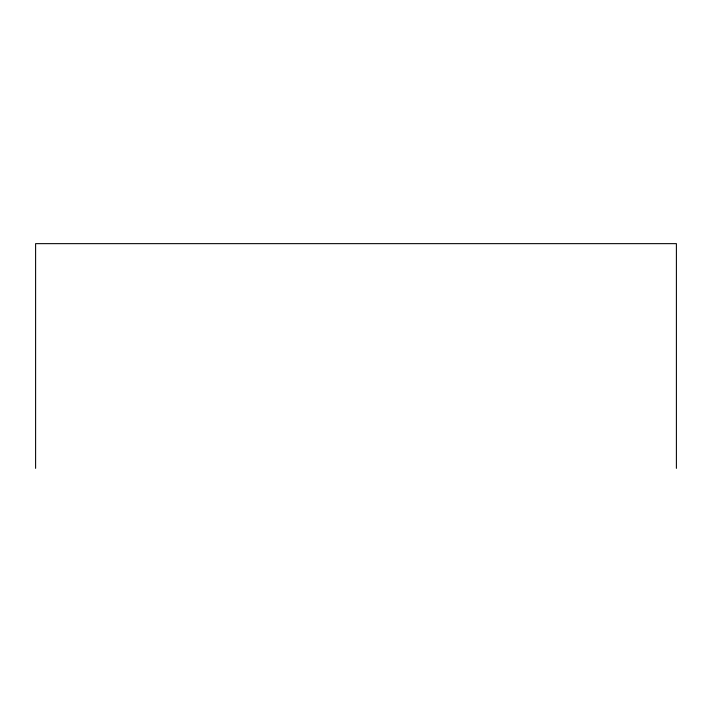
<?xml version="1.0" encoding="UTF-8"?>
<svg xmlns="http://www.w3.org/2000/svg" width="712" height="712" viewBox="0 0 712 712"><rect width="100%" height="100%" fill="white"/><g stroke="black" fill="none" stroke-linecap="round" stroke-linejoin="round"><path stroke-width="1.07" d="M676.4 468.354L676.4 243.646L35.6 243.646L35.6 468.354"/></g></svg>
